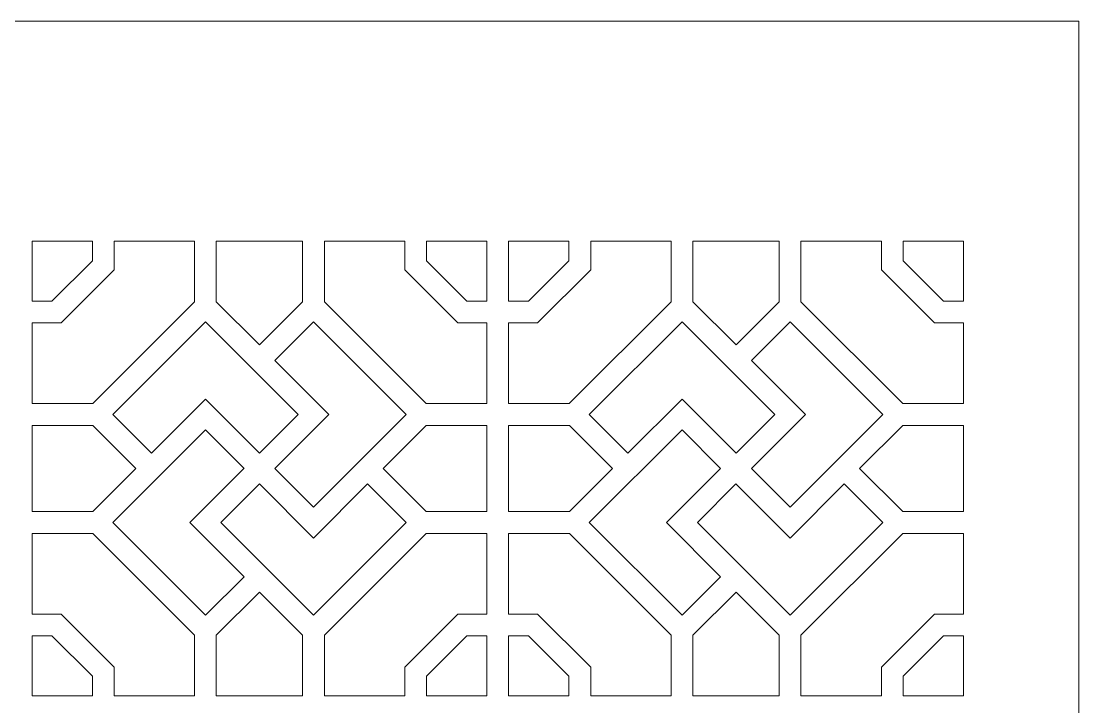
# Model space of a CAD drawing. Header units: centimetres. Extents: x -15.1 to -1.8, y -3.3 to 9.5.
# Drawn here: x -5.919 to -1.792, y 6.825 to 9.5 of the extents above; entities that cross this region are included whole.
import ezdxf

# ---------------------------------------------------------------- set-up
doc = ezdxf.new("R2010")
doc.units = ezdxf.units.CM
doc.header["$MEASUREMENT"] = 0
doc.layers.add('layer 1', color=7, linetype='Continuous')

msp = doc.modelspace()

# ---------------------------------------------------------------- linework, layer by layer
at = {"layer": 'layer 1', "color": 7, "lineweight": 9}
for points, knots in [([(-8.18613, 9.5), (-8.18613, 9.5), (-1.79174, 9.5), (-1.79174, 9.5), (-1.79174, 9.5), (-1.79174, 9.5), (-1.79174, -3.28878), (-1.79174, -3.28878), (-1.79174, -3.28878), (-1.79174, -3.28878), (-8.18613, -3.28878), (-8.18613, -3.28878), (-8.18613, -3.28878), (-8.18613, -3.28878), (-8.18613, 9.5), (-8.18613, 9.5)], [0, 0, 0, 0, 0.2, 0.2, 0.2, 0.2, 0.4, 0.4, 0.4, 0.4, 0.6, 0.6, 0.6, 0.6, 1, 1, 1, 1]), ([(-5.76327, 8.32277), (-5.76327, 8.32277), (-5.87625, 8.32277), (-5.87625, 8.32277), (-5.87625, 8.32277), (-5.87625, 8.32277), (-5.87625, 8.00804), (-5.87625, 8.00804), (-5.87625, 8.00804), (-5.87625, 8.00804), (-5.63962, 8.00804), (-5.63962, 8.00804), (-5.63962, 8.00804), (-5.63962, 8.00804), (-5.24227, 8.4054), (-5.24227, 8.4054), (-5.24227, 8.4054), (-5.24227, 8.4054), (-5.24227, 8.64212), (-5.24227, 8.64212), (-5.24227, 8.64212), (-5.24227, 8.64212), (-5.55583, 8.64212), (-5.55583, 8.64212), (-5.55583, 8.64212), (-5.55583, 8.64212), (-5.55583, 8.53021), (-5.55583, 8.53021), (-5.55583, 8.53021), (-5.55583, 8.53021), (-5.76327, 8.32277), (-5.76327, 8.32277)], [0, 0, 0, 0, 0.1111111, 0.1111111, 0.1111111, 0.1111111, 0.2222222, 0.2222222, 0.2222222, 0.2222222, 0.3333333, 0.3333333, 0.3333333, 0.3333333, 0.4444444, 0.4444444, 0.4444444, 0.4444444, 0.5555556, 0.5555556, 0.5555556, 0.5555556, 0.6666667, 0.6666667, 0.6666667, 0.6666667, 0.7777778, 0.7777778, 0.7777778, 0.7777778, 1, 1, 1, 1]), ([(-5.87625, 8.40781), (-5.87625, 8.40781), (-5.7985, 8.40781), (-5.7985, 8.40781), (-5.7985, 8.40781), (-5.7985, 8.40781), (-5.64087, 8.56544), (-5.64087, 8.56544), (-5.64087, 8.56544), (-5.64087, 8.56544), (-5.64087, 8.64212), (-5.64087, 8.64212), (-5.64087, 8.64212), (-5.64087, 8.64212), (-5.87625, 8.64212), (-5.87625, 8.64212), (-5.87625, 8.64212), (-5.87625, 8.64212), (-5.87625, 8.40781), (-5.87625, 8.40781)], [0, 0, 0, 0, 0.1666667, 0.1666667, 0.1666667, 0.1666667, 0.3333333, 0.3333333, 0.3333333, 0.3333333, 0.5, 0.5, 0.5, 0.5, 0.6666667, 0.6666667, 0.6666667, 0.6666667, 1, 1, 1, 1]), ([(-5.15722, 8.64212), (-5.15722, 8.64212), (-5.15722, 8.4053), (-5.15722, 8.4053), (-5.15722, 8.4053), (-5.15722, 8.4053), (-4.9888, 8.23688), (-4.9888, 8.23688), (-4.9888, 8.23688), (-4.9888, 8.23688), (-4.82064, 8.40503), (-4.82064, 8.40503), (-4.82064, 8.40503), (-4.82064, 8.40503), (-4.82064, 8.64212), (-4.82064, 8.64212), (-4.82064, 8.64212), (-4.82064, 8.64212), (-5.15722, 8.64212), (-5.15722, 8.64212)], [0, 0, 0, 0, 0.1666667, 0.1666667, 0.1666667, 0.1666667, 0.3333333, 0.3333333, 0.3333333, 0.3333333, 0.5, 0.5, 0.5, 0.5, 0.6666667, 0.6666667, 0.6666667, 0.6666667, 1, 1, 1, 1]), ([(-4.21459, 8.32277), (-4.21459, 8.32277), (-4.42204, 8.53021), (-4.42204, 8.53021), (-4.42204, 8.53021), (-4.42204, 8.53021), (-4.42204, 8.64212), (-4.42204, 8.64212), (-4.42204, 8.64212), (-4.42204, 8.64212), (-4.7356, 8.64212), (-4.7356, 8.64212), (-4.7356, 8.64212), (-4.7356, 8.64212), (-4.7356, 8.40513), (-4.7356, 8.40513), (-4.7356, 8.40513), (-4.7356, 8.40513), (-4.33851, 8.00804), (-4.33851, 8.00804), (-4.33851, 8.00804), (-4.33851, 8.00804), (-4.10162, 8.00804), (-4.10162, 8.00804), (-4.10162, 8.00804), (-4.10162, 8.00804), (-4.10162, 8.32277), (-4.10162, 8.32277), (-4.10162, 8.32277), (-4.10162, 8.32277), (-4.21459, 8.32277), (-4.21459, 8.32277)], [0, 0, 0, 0, 0.1111111, 0.1111111, 0.1111111, 0.1111111, 0.2222222, 0.2222222, 0.2222222, 0.2222222, 0.3333333, 0.3333333, 0.3333333, 0.3333333, 0.4444444, 0.4444444, 0.4444444, 0.4444444, 0.5555556, 0.5555556, 0.5555556, 0.5555556, 0.6666667, 0.6666667, 0.6666667, 0.6666667, 0.7777778, 0.7777778, 0.7777778, 0.7777778, 1, 1, 1, 1]), ([(-4.10162, 8.40781), (-4.10162, 8.40781), (-4.10162, 8.64212), (-4.10162, 8.64212), (-4.10162, 8.64212), (-4.10162, 8.64212), (-4.33699, 8.64212), (-4.33699, 8.64212), (-4.33699, 8.64212), (-4.33699, 8.64212), (-4.33699, 8.56544), (-4.33699, 8.56544), (-4.33699, 8.56544), (-4.33699, 8.56544), (-4.17936, 8.40781), (-4.17936, 8.40781), (-4.17936, 8.40781), (-4.17936, 8.40781), (-4.10162, 8.40781), (-4.10162, 8.40781)], [0, 0, 0, 0, 0.1666667, 0.1666667, 0.1666667, 0.1666667, 0.3333333, 0.3333333, 0.3333333, 0.3333333, 0.5, 0.5, 0.5, 0.5, 0.6666667, 0.6666667, 0.6666667, 0.6666667, 1, 1, 1, 1]), ([(-3.9036, 8.32277), (-3.9036, 8.32277), (-4.01657, 8.32277), (-4.01657, 8.32277), (-4.01657, 8.32277), (-4.01657, 8.32277), (-4.01657, 8.00804), (-4.01657, 8.00804), (-4.01657, 8.00804), (-4.01657, 8.00804), (-3.77995, 8.00804), (-3.77995, 8.00804), (-3.77995, 8.00804), (-3.77995, 8.00804), (-3.38259, 8.4054), (-3.38259, 8.4054), (-3.38259, 8.4054), (-3.38259, 8.4054), (-3.38259, 8.64212), (-3.38259, 8.64212), (-3.38259, 8.64212), (-3.38259, 8.64212), (-3.69615, 8.64212), (-3.69615, 8.64212), (-3.69615, 8.64212), (-3.69615, 8.64212), (-3.69615, 8.53021), (-3.69615, 8.53021), (-3.69615, 8.53021), (-3.69615, 8.53021), (-3.9036, 8.32277), (-3.9036, 8.32277)], [0, 0, 0, 0, 0.1111111, 0.1111111, 0.1111111, 0.1111111, 0.2222222, 0.2222222, 0.2222222, 0.2222222, 0.3333333, 0.3333333, 0.3333333, 0.3333333, 0.4444444, 0.4444444, 0.4444444, 0.4444444, 0.5555556, 0.5555556, 0.5555556, 0.5555556, 0.6666667, 0.6666667, 0.6666667, 0.6666667, 0.7777778, 0.7777778, 0.7777778, 0.7777778, 1, 1, 1, 1]), ([(-4.01657, 8.40781), (-4.01657, 8.40781), (-3.93883, 8.40781), (-3.93883, 8.40781), (-3.93883, 8.40781), (-3.93883, 8.40781), (-3.7812, 8.56544), (-3.7812, 8.56544), (-3.7812, 8.56544), (-3.7812, 8.56544), (-3.7812, 8.64212), (-3.7812, 8.64212), (-3.7812, 8.64212), (-3.7812, 8.64212), (-4.01657, 8.64212), (-4.01657, 8.64212), (-4.01657, 8.64212), (-4.01657, 8.64212), (-4.01657, 8.40781), (-4.01657, 8.40781)], [0, 0, 0, 0, 0.1666667, 0.1666667, 0.1666667, 0.1666667, 0.3333333, 0.3333333, 0.3333333, 0.3333333, 0.5, 0.5, 0.5, 0.5, 0.6666667, 0.6666667, 0.6666667, 0.6666667, 1, 1, 1, 1]), ([(-3.29755, 8.64212), (-3.29755, 8.64212), (-3.29755, 8.4053), (-3.29755, 8.4053), (-3.29755, 8.4053), (-3.29755, 8.4053), (-3.12912, 8.23688), (-3.12912, 8.23688), (-3.12912, 8.23688), (-3.12912, 8.23688), (-2.96097, 8.40503), (-2.96097, 8.40503), (-2.96097, 8.40503), (-2.96097, 8.40503), (-2.96097, 8.64212), (-2.96097, 8.64212), (-2.96097, 8.64212), (-2.96097, 8.64212), (-3.29755, 8.64212), (-3.29755, 8.64212)], [0, 0, 0, 0, 0.1666667, 0.1666667, 0.1666667, 0.1666667, 0.3333333, 0.3333333, 0.3333333, 0.3333333, 0.5, 0.5, 0.5, 0.5, 0.6666667, 0.6666667, 0.6666667, 0.6666667, 1, 1, 1, 1]), ([(-2.35491, 8.32277), (-2.35491, 8.32277), (-2.56236, 8.53021), (-2.56236, 8.53021), (-2.56236, 8.53021), (-2.56236, 8.53021), (-2.56236, 8.64212), (-2.56236, 8.64212), (-2.56236, 8.64212), (-2.56236, 8.64212), (-2.87592, 8.64212), (-2.87592, 8.64212), (-2.87592, 8.64212), (-2.87592, 8.64212), (-2.87592, 8.40513), (-2.87592, 8.40513), (-2.87592, 8.40513), (-2.87592, 8.40513), (-2.47884, 8.00804), (-2.47884, 8.00804), (-2.47884, 8.00804), (-2.47884, 8.00804), (-2.24194, 8.00804), (-2.24194, 8.00804), (-2.24194, 8.00804), (-2.24194, 8.00804), (-2.24194, 8.32277), (-2.24194, 8.32277), (-2.24194, 8.32277), (-2.24194, 8.32277), (-2.35491, 8.32277), (-2.35491, 8.32277)], [0, 0, 0, 0, 0.1111111, 0.1111111, 0.1111111, 0.1111111, 0.2222222, 0.2222222, 0.2222222, 0.2222222, 0.3333333, 0.3333333, 0.3333333, 0.3333333, 0.4444444, 0.4444444, 0.4444444, 0.4444444, 0.5555556, 0.5555556, 0.5555556, 0.5555556, 0.6666667, 0.6666667, 0.6666667, 0.6666667, 0.7777778, 0.7777778, 0.7777778, 0.7777778, 1, 1, 1, 1]), ([(-2.24194, 8.40781), (-2.24194, 8.40781), (-2.24194, 8.64212), (-2.24194, 8.64212), (-2.24194, 8.64212), (-2.24194, 8.64212), (-2.47731, 8.64212), (-2.47731, 8.64212), (-2.47731, 8.64212), (-2.47731, 8.64212), (-2.47731, 8.56544), (-2.47731, 8.56544), (-2.47731, 8.56544), (-2.47731, 8.56544), (-2.31969, 8.40781), (-2.31969, 8.40781), (-2.31969, 8.40781), (-2.31969, 8.40781), (-2.24194, 8.40781), (-2.24194, 8.40781)], [0, 0, 0, 0, 0.1666667, 0.1666667, 0.1666667, 0.1666667, 0.3333333, 0.3333333, 0.3333333, 0.3333333, 0.5, 0.5, 0.5, 0.5, 0.6666667, 0.6666667, 0.6666667, 0.6666667, 1, 1, 1, 1]), ([(-4.98905, 7.81515), (-4.98905, 7.81515), (-4.98897, 7.81523), (-4.98897, 7.81523), (-4.98897, 7.81523), (-4.98897, 7.81523), (-4.98875, 7.81502), (-4.98875, 7.81502), (-4.98875, 7.81502), (-4.98875, 7.81502), (-4.83798, 7.96579), (-4.83798, 7.96579), (-4.83798, 7.96579), (-4.83798, 7.96579), (-5.19979, 8.32759), (-5.19979, 8.32759), (-5.19979, 8.32759), (-5.19979, 8.32759), (-5.5616, 7.96579), (-5.5616, 7.96579), (-5.5616, 7.96579), (-5.5616, 7.96579), (-5.41076, 7.81494), (-5.41076, 7.81494), (-5.41076, 7.81494), (-5.41076, 7.81494), (-5.1998, 8.0259), (-5.1998, 8.0259), (-5.1998, 8.0259), (-5.1998, 8.0259), (-4.98905, 7.81515), (-4.98905, 7.81515)], [0, 0, 0, 0, 0.1111111, 0.1111111, 0.1111111, 0.1111111, 0.2222222, 0.2222222, 0.2222222, 0.2222222, 0.3333333, 0.3333333, 0.3333333, 0.3333333, 0.4444444, 0.4444444, 0.4444444, 0.4444444, 0.5555556, 0.5555556, 0.5555556, 0.5555556, 0.6666667, 0.6666667, 0.6666667, 0.6666667, 0.7777778, 0.7777778, 0.7777778, 0.7777778, 1, 1, 1, 1]), ([(-4.92858, 7.75492), (-4.92858, 7.75492), (-4.92851, 7.75485), (-4.92851, 7.75485), (-4.92851, 7.75485), (-4.92851, 7.75485), (-4.92886, 7.75449), (-4.92886, 7.75449), (-4.92886, 7.75449), (-4.92886, 7.75449), (-4.77807, 7.6037), (-4.77807, 7.6037), (-4.77807, 7.6037), (-4.77807, 7.6037), (-4.41626, 7.96552), (-4.41626, 7.96552), (-4.41626, 7.96552), (-4.41626, 7.96552), (-4.77807, 8.32732), (-4.77807, 8.32732), (-4.77807, 8.32732), (-4.77807, 8.32732), (-4.92866, 8.17674), (-4.92866, 8.17674), (-4.92866, 8.17674), (-4.92866, 8.17674), (-4.71771, 7.96579), (-4.71771, 7.96579), (-4.71771, 7.96579), (-4.71771, 7.96579), (-4.92858, 7.75492), (-4.92858, 7.75492)], [0, 0, 0, 0, 0.1111111, 0.1111111, 0.1111111, 0.1111111, 0.2222222, 0.2222222, 0.2222222, 0.2222222, 0.3333333, 0.3333333, 0.3333333, 0.3333333, 0.4444444, 0.4444444, 0.4444444, 0.4444444, 0.5555556, 0.5555556, 0.5555556, 0.5555556, 0.6666667, 0.6666667, 0.6666667, 0.6666667, 0.7777778, 0.7777778, 0.7777778, 0.7777778, 1, 1, 1, 1]), ([(-3.12937, 7.81515), (-3.12937, 7.81515), (-3.12929, 7.81523), (-3.12929, 7.81523), (-3.12929, 7.81523), (-3.12929, 7.81523), (-3.12907, 7.81502), (-3.12907, 7.81502), (-3.12907, 7.81502), (-3.12907, 7.81502), (-2.9783, 7.96579), (-2.9783, 7.96579), (-2.9783, 7.96579), (-2.9783, 7.96579), (-3.34011, 8.32759), (-3.34011, 8.32759), (-3.34011, 8.32759), (-3.34011, 8.32759), (-3.70193, 7.96579), (-3.70193, 7.96579), (-3.70193, 7.96579), (-3.70193, 7.96579), (-3.55108, 7.81494), (-3.55108, 7.81494), (-3.55108, 7.81494), (-3.55108, 7.81494), (-3.34012, 8.0259), (-3.34012, 8.0259), (-3.34012, 8.0259), (-3.34012, 8.0259), (-3.12937, 7.81515), (-3.12937, 7.81515)], [0, 0, 0, 0, 0.1111111, 0.1111111, 0.1111111, 0.1111111, 0.2222222, 0.2222222, 0.2222222, 0.2222222, 0.3333333, 0.3333333, 0.3333333, 0.3333333, 0.4444444, 0.4444444, 0.4444444, 0.4444444, 0.5555556, 0.5555556, 0.5555556, 0.5555556, 0.6666667, 0.6666667, 0.6666667, 0.6666667, 0.7777778, 0.7777778, 0.7777778, 0.7777778, 1, 1, 1, 1]), ([(-3.0689, 7.75492), (-3.0689, 7.75492), (-3.06883, 7.75485), (-3.06883, 7.75485), (-3.06883, 7.75485), (-3.06883, 7.75485), (-3.06918, 7.75449), (-3.06918, 7.75449), (-3.06918, 7.75449), (-3.06918, 7.75449), (-2.91839, 7.6037), (-2.91839, 7.6037), (-2.91839, 7.6037), (-2.91839, 7.6037), (-2.55658, 7.96552), (-2.55658, 7.96552), (-2.55658, 7.96552), (-2.55658, 7.96552), (-2.91839, 8.32732), (-2.91839, 8.32732), (-2.91839, 8.32732), (-2.91839, 8.32732), (-3.06898, 8.17674), (-3.06898, 8.17674), (-3.06898, 8.17674), (-3.06898, 8.17674), (-2.85803, 7.96579), (-2.85803, 7.96579), (-2.85803, 7.96579), (-2.85803, 7.96579), (-3.0689, 7.75492), (-3.0689, 7.75492)], [0, 0, 0, 0, 0.1111111, 0.1111111, 0.1111111, 0.1111111, 0.2222222, 0.2222222, 0.2222222, 0.2222222, 0.3333333, 0.3333333, 0.3333333, 0.3333333, 0.4444444, 0.4444444, 0.4444444, 0.4444444, 0.5555556, 0.5555556, 0.5555556, 0.5555556, 0.6666667, 0.6666667, 0.6666667, 0.6666667, 0.7777778, 0.7777778, 0.7777778, 0.7777778, 1, 1, 1, 1]), ([(-5.47089, 7.7548), (-5.47089, 7.7548), (-5.63909, 7.923), (-5.63909, 7.923), (-5.63909, 7.923), (-5.63909, 7.923), (-5.87625, 7.923), (-5.87625, 7.923), (-5.87625, 7.923), (-5.87625, 7.923), (-5.87625, 7.58642), (-5.87625, 7.58642), (-5.87625, 7.58642), (-5.87625, 7.58642), (-5.63927, 7.58642), (-5.63927, 7.58642), (-5.63927, 7.58642), (-5.63927, 7.58642), (-5.47089, 7.7548), (-5.47089, 7.7548)], [0, 0, 0, 0, 0.1666667, 0.1666667, 0.1666667, 0.1666667, 0.3333333, 0.3333333, 0.3333333, 0.3333333, 0.5, 0.5, 0.5, 0.5, 0.6666667, 0.6666667, 0.6666667, 0.6666667, 1, 1, 1, 1]), ([(-5.04933, 7.7548), (-5.04933, 7.7548), (-5.04915, 7.75498), (-5.04915, 7.75498), (-5.04915, 7.75498), (-5.04915, 7.75498), (-5.19979, 7.90562), (-5.19979, 7.90562), (-5.19979, 7.90562), (-5.19979, 7.90562), (-5.5616, 7.54381), (-5.5616, 7.54381), (-5.5616, 7.54381), (-5.5616, 7.54381), (-5.19979, 7.182), (-5.19979, 7.182), (-5.19979, 7.182), (-5.19979, 7.182), (-5.04903, 7.33276), (-5.04903, 7.33276), (-5.04903, 7.33276), (-5.04903, 7.33276), (-5.26015, 7.54389), (-5.26015, 7.54389), (-5.26015, 7.54389), (-5.26015, 7.54389), (-5.04929, 7.75476), (-5.04929, 7.75476), (-5.04929, 7.75476), (-5.04929, 7.75476), (-5.04933, 7.7548), (-5.04933, 7.7548)], [0, 0, 0, 0, 0.1111111, 0.1111111, 0.1111111, 0.1111111, 0.2222222, 0.2222222, 0.2222222, 0.2222222, 0.3333333, 0.3333333, 0.3333333, 0.3333333, 0.4444444, 0.4444444, 0.4444444, 0.4444444, 0.5555556, 0.5555556, 0.5555556, 0.5555556, 0.6666667, 0.6666667, 0.6666667, 0.6666667, 0.7777778, 0.7777778, 0.7777778, 0.7777778, 1, 1, 1, 1]), ([(-4.10162, 7.923), (-4.10162, 7.923), (-4.33851, 7.923), (-4.33851, 7.923), (-4.33851, 7.923), (-4.33851, 7.923), (-4.5068, 7.7547), (-4.5068, 7.7547), (-4.5068, 7.7547), (-4.5068, 7.7547), (-4.33851, 7.58642), (-4.33851, 7.58642), (-4.33851, 7.58642), (-4.33851, 7.58642), (-4.10162, 7.58642), (-4.10162, 7.58642), (-4.10162, 7.58642), (-4.10162, 7.58642), (-4.10162, 7.923), (-4.10162, 7.923)], [0, 0, 0, 0, 0.1666667, 0.1666667, 0.1666667, 0.1666667, 0.3333333, 0.3333333, 0.3333333, 0.3333333, 0.5, 0.5, 0.5, 0.5, 0.6666667, 0.6666667, 0.6666667, 0.6666667, 1, 1, 1, 1]), ([(-3.61121, 7.7548), (-3.61121, 7.7548), (-3.77941, 7.923), (-3.77941, 7.923), (-3.77941, 7.923), (-3.77941, 7.923), (-4.01657, 7.923), (-4.01657, 7.923), (-4.01657, 7.923), (-4.01657, 7.923), (-4.01657, 7.58642), (-4.01657, 7.58642), (-4.01657, 7.58642), (-4.01657, 7.58642), (-3.7796, 7.58642), (-3.7796, 7.58642), (-3.7796, 7.58642), (-3.7796, 7.58642), (-3.61121, 7.7548), (-3.61121, 7.7548)], [0, 0, 0, 0, 0.1666667, 0.1666667, 0.1666667, 0.1666667, 0.3333333, 0.3333333, 0.3333333, 0.3333333, 0.5, 0.5, 0.5, 0.5, 0.6666667, 0.6666667, 0.6666667, 0.6666667, 1, 1, 1, 1]), ([(-3.18966, 7.7548), (-3.18966, 7.7548), (-3.18948, 7.75498), (-3.18948, 7.75498), (-3.18948, 7.75498), (-3.18948, 7.75498), (-3.34011, 7.90562), (-3.34011, 7.90562), (-3.34011, 7.90562), (-3.34011, 7.90562), (-3.70193, 7.54381), (-3.70193, 7.54381), (-3.70193, 7.54381), (-3.70193, 7.54381), (-3.34012, 7.182), (-3.34012, 7.182), (-3.34012, 7.182), (-3.34012, 7.182), (-3.18935, 7.33276), (-3.18935, 7.33276), (-3.18935, 7.33276), (-3.18935, 7.33276), (-3.40048, 7.54389), (-3.40048, 7.54389), (-3.40048, 7.54389), (-3.40048, 7.54389), (-3.18961, 7.75476), (-3.18961, 7.75476), (-3.18961, 7.75476), (-3.18961, 7.75476), (-3.18966, 7.7548), (-3.18966, 7.7548)], [0, 0, 0, 0, 0.1111111, 0.1111111, 0.1111111, 0.1111111, 0.2222222, 0.2222222, 0.2222222, 0.2222222, 0.3333333, 0.3333333, 0.3333333, 0.3333333, 0.4444444, 0.4444444, 0.4444444, 0.4444444, 0.5555556, 0.5555556, 0.5555556, 0.5555556, 0.6666667, 0.6666667, 0.6666667, 0.6666667, 0.7777778, 0.7777778, 0.7777778, 0.7777778, 1, 1, 1, 1]), ([(-2.24194, 7.923), (-2.24194, 7.923), (-2.47883, 7.923), (-2.47883, 7.923), (-2.47883, 7.923), (-2.47883, 7.923), (-2.64713, 7.7547), (-2.64713, 7.7547), (-2.64713, 7.7547), (-2.64713, 7.7547), (-2.47884, 7.58642), (-2.47884, 7.58642), (-2.47884, 7.58642), (-2.47884, 7.58642), (-2.24194, 7.58642), (-2.24194, 7.58642), (-2.24194, 7.58642), (-2.24194, 7.58642), (-2.24194, 7.923), (-2.24194, 7.923)], [0, 0, 0, 0, 0.1666667, 0.1666667, 0.1666667, 0.1666667, 0.3333333, 0.3333333, 0.3333333, 0.3333333, 0.5, 0.5, 0.5, 0.5, 0.6666667, 0.6666667, 0.6666667, 0.6666667, 1, 1, 1, 1]), ([(-4.9892, 7.69457), (-4.9892, 7.69457), (-5.13988, 7.54389), (-5.13988, 7.54389), (-5.13988, 7.54389), (-5.13988, 7.54389), (-4.77807, 7.18208), (-4.77807, 7.18208), (-4.77807, 7.18208), (-4.77807, 7.18208), (-4.41626, 7.54389), (-4.41626, 7.54389), (-4.41626, 7.54389), (-4.41626, 7.54389), (-4.56694, 7.69457), (-4.56694, 7.69457), (-4.56694, 7.69457), (-4.56694, 7.69457), (-4.77807, 7.48344), (-4.77807, 7.48344), (-4.77807, 7.48344), (-4.77807, 7.48344), (-4.9892, 7.69457), (-4.9892, 7.69457)], [0, 0, 0, 0, 0.1428571, 0.1428571, 0.1428571, 0.1428571, 0.2857143, 0.2857143, 0.2857143, 0.2857143, 0.4285714, 0.4285714, 0.4285714, 0.4285714, 0.5714286, 0.5714286, 0.5714286, 0.5714286, 0.7142857, 0.7142857, 0.7142857, 0.7142857, 1, 1, 1, 1]), ([(-3.12953, 7.69457), (-3.12953, 7.69457), (-3.28021, 7.54389), (-3.28021, 7.54389), (-3.28021, 7.54389), (-3.28021, 7.54389), (-2.91839, 7.18208), (-2.91839, 7.18208), (-2.91839, 7.18208), (-2.91839, 7.18208), (-2.55658, 7.54389), (-2.55658, 7.54389), (-2.55658, 7.54389), (-2.55658, 7.54389), (-2.70726, 7.69457), (-2.70726, 7.69457), (-2.70726, 7.69457), (-2.70726, 7.69457), (-2.91839, 7.48344), (-2.91839, 7.48344), (-2.91839, 7.48344), (-2.91839, 7.48344), (-3.12953, 7.69457), (-3.12953, 7.69457)], [0, 0, 0, 0, 0.1428571, 0.1428571, 0.1428571, 0.1428571, 0.2857143, 0.2857143, 0.2857143, 0.2857143, 0.4285714, 0.4285714, 0.4285714, 0.4285714, 0.5714286, 0.5714286, 0.5714286, 0.5714286, 0.7142857, 0.7142857, 0.7142857, 0.7142857, 1, 1, 1, 1]), ([(-5.76327, 7.18684), (-5.76327, 7.18684), (-5.55583, 6.97939), (-5.55583, 6.97939), (-5.55583, 6.97939), (-5.55583, 6.97939), (-5.55583, 6.86749), (-5.55583, 6.86749), (-5.55583, 6.86749), (-5.55583, 6.86749), (-5.24227, 6.86749), (-5.24227, 6.86749), (-5.24227, 6.86749), (-5.24227, 6.86749), (-5.24227, 7.10421), (-5.24227, 7.10421), (-5.24227, 7.10421), (-5.24227, 7.10421), (-5.63944, 7.50137), (-5.63944, 7.50137), (-5.63944, 7.50137), (-5.63944, 7.50137), (-5.87625, 7.50137), (-5.87625, 7.50137), (-5.87625, 7.50137), (-5.87625, 7.50137), (-5.87625, 7.18684), (-5.87625, 7.18684), (-5.87625, 7.18684), (-5.87625, 7.18684), (-5.76327, 7.18684), (-5.76327, 7.18684)], [0, 0, 0, 0, 0.1111111, 0.1111111, 0.1111111, 0.1111111, 0.2222222, 0.2222222, 0.2222222, 0.2222222, 0.3333333, 0.3333333, 0.3333333, 0.3333333, 0.4444444, 0.4444444, 0.4444444, 0.4444444, 0.5555556, 0.5555556, 0.5555556, 0.5555556, 0.6666667, 0.6666667, 0.6666667, 0.6666667, 0.7777778, 0.7777778, 0.7777778, 0.7777778, 1, 1, 1, 1]), ([(-4.21459, 7.18684), (-4.21459, 7.18684), (-4.10162, 7.18684), (-4.10162, 7.18684), (-4.10162, 7.18684), (-4.10162, 7.18684), (-4.10162, 7.50137), (-4.10162, 7.50137), (-4.10162, 7.50137), (-4.10162, 7.50137), (-4.33851, 7.50137), (-4.33851, 7.50137), (-4.33851, 7.50137), (-4.33851, 7.50137), (-4.7356, 7.10428), (-4.7356, 7.10428), (-4.7356, 7.10428), (-4.7356, 7.10428), (-4.7356, 6.86749), (-4.7356, 6.86749), (-4.7356, 6.86749), (-4.7356, 6.86749), (-4.42204, 6.86749), (-4.42204, 6.86749), (-4.42204, 6.86749), (-4.42204, 6.86749), (-4.42204, 6.97939), (-4.42204, 6.97939), (-4.42204, 6.97939), (-4.42204, 6.97939), (-4.21459, 7.18684), (-4.21459, 7.18684)], [0, 0, 0, 0, 0.1111111, 0.1111111, 0.1111111, 0.1111111, 0.2222222, 0.2222222, 0.2222222, 0.2222222, 0.3333333, 0.3333333, 0.3333333, 0.3333333, 0.4444444, 0.4444444, 0.4444444, 0.4444444, 0.5555556, 0.5555556, 0.5555556, 0.5555556, 0.6666667, 0.6666667, 0.6666667, 0.6666667, 0.7777778, 0.7777778, 0.7777778, 0.7777778, 1, 1, 1, 1]), ([(-3.9036, 7.18684), (-3.9036, 7.18684), (-3.69615, 6.97939), (-3.69615, 6.97939), (-3.69615, 6.97939), (-3.69615, 6.97939), (-3.69615, 6.86749), (-3.69615, 6.86749), (-3.69615, 6.86749), (-3.69615, 6.86749), (-3.38259, 6.86749), (-3.38259, 6.86749), (-3.38259, 6.86749), (-3.38259, 6.86749), (-3.38259, 7.10421), (-3.38259, 7.10421), (-3.38259, 7.10421), (-3.38259, 7.10421), (-3.77976, 7.50137), (-3.77976, 7.50137), (-3.77976, 7.50137), (-3.77976, 7.50137), (-4.01657, 7.50137), (-4.01657, 7.50137), (-4.01657, 7.50137), (-4.01657, 7.50137), (-4.01657, 7.18684), (-4.01657, 7.18684), (-4.01657, 7.18684), (-4.01657, 7.18684), (-3.9036, 7.18684), (-3.9036, 7.18684)], [0, 0, 0, 0, 0.1111111, 0.1111111, 0.1111111, 0.1111111, 0.2222222, 0.2222222, 0.2222222, 0.2222222, 0.3333333, 0.3333333, 0.3333333, 0.3333333, 0.4444444, 0.4444444, 0.4444444, 0.4444444, 0.5555556, 0.5555556, 0.5555556, 0.5555556, 0.6666667, 0.6666667, 0.6666667, 0.6666667, 0.7777778, 0.7777778, 0.7777778, 0.7777778, 1, 1, 1, 1]), ([(-2.35491, 7.18684), (-2.35491, 7.18684), (-2.24194, 7.18684), (-2.24194, 7.18684), (-2.24194, 7.18684), (-2.24194, 7.18684), (-2.24194, 7.50137), (-2.24194, 7.50137), (-2.24194, 7.50137), (-2.24194, 7.50137), (-2.47883, 7.50137), (-2.47883, 7.50137), (-2.47883, 7.50137), (-2.47883, 7.50137), (-2.87592, 7.10428), (-2.87592, 7.10428), (-2.87592, 7.10428), (-2.87592, 7.10428), (-2.87592, 6.86749), (-2.87592, 6.86749), (-2.87592, 6.86749), (-2.87592, 6.86749), (-2.56236, 6.86749), (-2.56236, 6.86749), (-2.56236, 6.86749), (-2.56236, 6.86749), (-2.56236, 6.97939), (-2.56236, 6.97939), (-2.56236, 6.97939), (-2.56236, 6.97939), (-2.35491, 7.18684), (-2.35491, 7.18684)], [0, 0, 0, 0, 0.1111111, 0.1111111, 0.1111111, 0.1111111, 0.2222222, 0.2222222, 0.2222222, 0.2222222, 0.3333333, 0.3333333, 0.3333333, 0.3333333, 0.4444444, 0.4444444, 0.4444444, 0.4444444, 0.5555556, 0.5555556, 0.5555556, 0.5555556, 0.6666667, 0.6666667, 0.6666667, 0.6666667, 0.7777778, 0.7777778, 0.7777778, 0.7777778, 1, 1, 1, 1]), ([(-4.82064, 6.86749), (-4.82064, 6.86749), (-4.82064, 7.10438), (-4.82064, 7.10438), (-4.82064, 7.10438), (-4.82064, 7.10438), (-4.98889, 7.27263), (-4.98889, 7.27263), (-4.98889, 7.27263), (-4.98889, 7.27263), (-5.15722, 7.1043), (-5.15722, 7.1043), (-5.15722, 7.1043), (-5.15722, 7.1043), (-5.15722, 6.86749), (-5.15722, 6.86749), (-5.15722, 6.86749), (-5.15722, 6.86749), (-4.82064, 6.86749), (-4.82064, 6.86749)], [0, 0, 0, 0, 0.1666667, 0.1666667, 0.1666667, 0.1666667, 0.3333333, 0.3333333, 0.3333333, 0.3333333, 0.5, 0.5, 0.5, 0.5, 0.6666667, 0.6666667, 0.6666667, 0.6666667, 1, 1, 1, 1]), ([(-2.96097, 6.86749), (-2.96097, 6.86749), (-2.96097, 7.10438), (-2.96097, 7.10438), (-2.96097, 7.10438), (-2.96097, 7.10438), (-3.12922, 7.27263), (-3.12922, 7.27263), (-3.12922, 7.27263), (-3.12922, 7.27263), (-3.29755, 7.1043), (-3.29755, 7.1043), (-3.29755, 7.1043), (-3.29755, 7.1043), (-3.29755, 6.86749), (-3.29755, 6.86749), (-3.29755, 6.86749), (-3.29755, 6.86749), (-2.96097, 6.86749), (-2.96097, 6.86749)], [0, 0, 0, 0, 0.1666667, 0.1666667, 0.1666667, 0.1666667, 0.3333333, 0.3333333, 0.3333333, 0.3333333, 0.5, 0.5, 0.5, 0.5, 0.6666667, 0.6666667, 0.6666667, 0.6666667, 1, 1, 1, 1]), ([(-5.87625, 7.10179), (-5.87625, 7.10179), (-5.87625, 6.86749), (-5.87625, 6.86749), (-5.87625, 6.86749), (-5.87625, 6.86749), (-5.64087, 6.86749), (-5.64087, 6.86749), (-5.64087, 6.86749), (-5.64087, 6.86749), (-5.64087, 6.94416), (-5.64087, 6.94416), (-5.64087, 6.94416), (-5.64087, 6.94416), (-5.7985, 7.10179), (-5.7985, 7.10179), (-5.7985, 7.10179), (-5.7985, 7.10179), (-5.87625, 7.10179), (-5.87625, 7.10179)], [0, 0, 0, 0, 0.1666667, 0.1666667, 0.1666667, 0.1666667, 0.3333333, 0.3333333, 0.3333333, 0.3333333, 0.5, 0.5, 0.5, 0.5, 0.6666667, 0.6666667, 0.6666667, 0.6666667, 1, 1, 1, 1]), ([(-4.10162, 7.10179), (-4.10162, 7.10179), (-4.17936, 7.10179), (-4.17936, 7.10179), (-4.17936, 7.10179), (-4.17936, 7.10179), (-4.33699, 6.94416), (-4.33699, 6.94416), (-4.33699, 6.94416), (-4.33699, 6.94416), (-4.33699, 6.86749), (-4.33699, 6.86749), (-4.33699, 6.86749), (-4.33699, 6.86749), (-4.10162, 6.86749), (-4.10162, 6.86749), (-4.10162, 6.86749), (-4.10162, 6.86749), (-4.10162, 7.10179), (-4.10162, 7.10179)], [0, 0, 0, 0, 0.1666667, 0.1666667, 0.1666667, 0.1666667, 0.3333333, 0.3333333, 0.3333333, 0.3333333, 0.5, 0.5, 0.5, 0.5, 0.6666667, 0.6666667, 0.6666667, 0.6666667, 1, 1, 1, 1]), ([(-4.01657, 7.10179), (-4.01657, 7.10179), (-4.01657, 6.86749), (-4.01657, 6.86749), (-4.01657, 6.86749), (-4.01657, 6.86749), (-3.7812, 6.86749), (-3.7812, 6.86749), (-3.7812, 6.86749), (-3.7812, 6.86749), (-3.7812, 6.94416), (-3.7812, 6.94416), (-3.7812, 6.94416), (-3.7812, 6.94416), (-3.93883, 7.10179), (-3.93883, 7.10179), (-3.93883, 7.10179), (-3.93883, 7.10179), (-4.01657, 7.10179), (-4.01657, 7.10179)], [0, 0, 0, 0, 0.1666667, 0.1666667, 0.1666667, 0.1666667, 0.3333333, 0.3333333, 0.3333333, 0.3333333, 0.5, 0.5, 0.5, 0.5, 0.6666667, 0.6666667, 0.6666667, 0.6666667, 1, 1, 1, 1]), ([(-2.24194, 7.10179), (-2.24194, 7.10179), (-2.31969, 7.10179), (-2.31969, 7.10179), (-2.31969, 7.10179), (-2.31969, 7.10179), (-2.47731, 6.94416), (-2.47731, 6.94416), (-2.47731, 6.94416), (-2.47731, 6.94416), (-2.47731, 6.86749), (-2.47731, 6.86749), (-2.47731, 6.86749), (-2.47731, 6.86749), (-2.24194, 6.86749), (-2.24194, 6.86749), (-2.24194, 6.86749), (-2.24194, 6.86749), (-2.24194, 7.10179), (-2.24194, 7.10179)], [0, 0, 0, 0, 0.1666667, 0.1666667, 0.1666667, 0.1666667, 0.3333333, 0.3333333, 0.3333333, 0.3333333, 0.5, 0.5, 0.5, 0.5, 0.6666667, 0.6666667, 0.6666667, 0.6666667, 1, 1, 1, 1])]:
    msp.add_open_spline(points, degree=3, knots=knots, dxfattribs=at)

doc.saveas('drawing.dxf')
